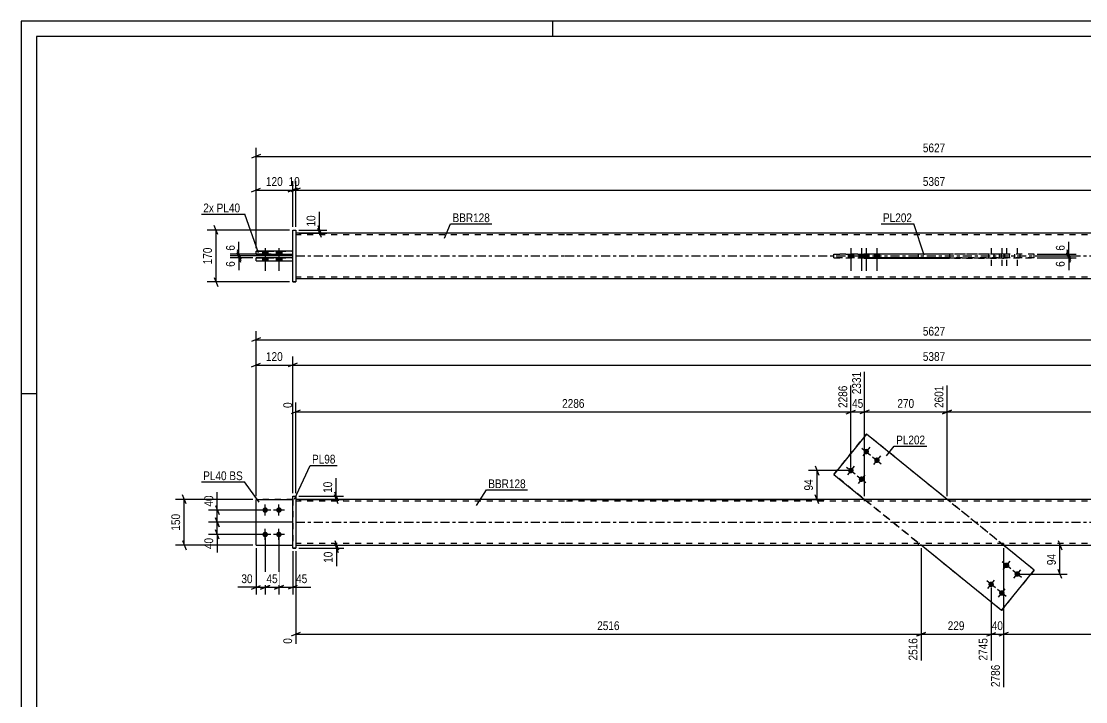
# Model space of a CAD drawing. Header units: millimetres. Extents: x 0 to 594, y 0 to 420.
# Drawn here: x 0 to 348.3, y 197.2 to 420 of the extents above; entities that cross this region are included whole.
import ezdxf

# ---------------------------------------------------------------- set-up
doc = ezdxf.new("R2010")
doc.units = ezdxf.units.MM
doc.linetypes.add('DXK_LINE_DOT2', pattern=[3.9198, 1.9599, -1.9599])
doc.linetypes.add('DXK_LINE_DOT3', pattern=[5.9187, 2.979, -0.9799, 0.9799, -0.9799])
doc.styles.add('Arial Narrow', font='ARIALN.TTF', dxfattribs={"height": 0.2})

# ---------------------------------------------------------------- blocks, each defined once
blk = doc.blocks.new('Unknown-580610656-1130')
at = {"color": 5, "linetype": 'Continuous'}
for p, q in [((594, 420), (0, 420)), ((0, 420), (0, 0)), ((174, 415), (174, 420)), ((589, 415), (5, 415)), ((5, 415), (5, 5)), ((5, 298), (0, 298))]:
    blk.add_line(p, q, dxfattribs=at)
blk = doc.blocks.new('Part-580610656-1679 - 1673')
at = {"color": 7, "linetype": 'DXK_LINE_DOT2'}
for p, q in [((76.81, 248.45), (76.81, 263.45)), ((76.81, 263.45), (88.81, 263.45)), ((88.81, 263.45), (76.81, 263.45)), ((88.81, 263.45), (88.81, 248.45)), ((76.81, 248.45), (76.81, 248.45)), ((76.81, 248.45), (88.81, 248.45)), ((76.81, 248.45), (88.81, 248.45)), ((88.81, 248.45), (88.81, 248.45))]:
    blk.add_line(p, q, dxfattribs=at)
blk = doc.blocks.new('Part-580610656-1700 - 1673')
at = {"color": 2, "linetype": 'Continuous'}
for p, q in [((177.81, 263.45), (89.81, 263.45)), ((419.47, 263.45), (177.91, 263.45)), ((89.81, 248.45), (177.81, 248.45)), ((177.91, 248.45), (419.47, 248.45))]:
    blk.add_line(p, q, dxfattribs=at)
at = {"color": 7, "linetype": 'DXK_LINE_DOT2'}
for p, q in [((89.81, 263.45), (89.81, 248.45)), ((177.81, 262.85), (89.81, 262.85)), ((419.47, 262.85), (177.91, 262.85)), ((275.86, 263.45), (275.86, 262.85)), ((303.78, 263.45), (303.78, 262.85)), ((177.81, 249.05), (89.81, 249.05)), ((419.47, 249.05), (177.91, 249.05)), ((293.61, 248.45), (293.61, 249.05)), ((321.52, 248.45), (321.52, 249.05))]:
    blk.add_line(p, q, dxfattribs=at)
at = {"color": 7, "linetype": 'DXK_LINE_DOT3'}
for p, q in [((89.81, 255.95), (177.81, 255.95)), ((177.91, 255.95), (419.47, 255.95))]:
    blk.add_line(p, q, dxfattribs=at)
blk = doc.blocks.new('Part-580610656-1684 - 1673')
at = {"color": 2, "linetype": 'Continuous'}
for p, q in [((76.81, 248.45), (76.81, 263.45)), ((76.81, 263.45), (88.81, 263.45)), ((76.81, 248.45), (76.81, 248.45)), ((76.81, 248.45), (88.81, 248.45))]:
    blk.add_line(p, q, dxfattribs=at)
at = {"color": 7, "linetype": 'DXK_LINE_DOT2'}
for p, q in [((88.81, 263.45), (76.81, 263.45)), ((88.81, 263.45), (88.81, 248.45)), ((76.81, 248.45), (76.81, 248.45)), ((76.81, 248.45), (88.81, 248.45)), ((88.81, 248.45), (88.81, 248.45))]:
    blk.add_line(p, q, dxfattribs=at)
blk = doc.blocks.new('Bolt-580610656-1706 - 1673')
at = {"linetype": 'Continuous'}
for points in [[(277.08, 279.8), (277.21, 279.67), (277.31, 279.51), (277.38, 279.34), (277.41, 279.15), (277.4, 278.96), (277.35, 278.78), (277.26, 278.61), (277.15, 278.47), (277, 278.35), (276.83, 278.26), (276.65, 278.21), (276.46, 278.2), (276.28, 278.23), (276.1, 278.3), (275.94, 278.4), (275.81, 278.54), (275.71, 278.7), (275.64, 278.87), (275.61, 279.06), (275.62, 279.25), (275.67, 279.43), (275.76, 279.59), (275.87, 279.74), (276.02, 279.86), (276.19, 279.94), (276.37, 279.99), (276.56, 280), (276.74, 279.97), (276.92, 279.91)], [(280.57, 276.97), (280.7, 276.83), (280.81, 276.68), (280.87, 276.5), (280.9, 276.31), (280.89, 276.13), (280.84, 275.94), (280.76, 275.78), (280.64, 275.63), (280.49, 275.51), (280.33, 275.43), (280.14, 275.38), (279.96, 275.37), (279.77, 275.4), (279.59, 275.47), (279.44, 275.57), (279.3, 275.7), (279.2, 275.86), (279.13, 276.04), (279.1, 276.22), (279.11, 276.41), (279.16, 276.59), (279.25, 276.76), (279.37, 276.9), (279.51, 277.02), (279.68, 277.11), (279.86, 277.16), (280.05, 277.17), (280.24, 277.14), (280.41, 277.07)], [(272.04, 273.59), (272.17, 273.46), (272.27, 273.3), (272.34, 273.12), (272.37, 272.94), (272.36, 272.75), (272.31, 272.57), (272.22, 272.4), (272.1, 272.25), (271.96, 272.14), (271.79, 272.05), (271.61, 272), (271.42, 271.99), (271.23, 272.02), (271.06, 272.09), (270.9, 272.19), (270.77, 272.33), (270.67, 272.48), (270.6, 272.66), (270.57, 272.85), (270.58, 273.03), (270.63, 273.22), (270.71, 273.38), (270.83, 273.53), (270.98, 273.65), (271.15, 273.73), (271.33, 273.78), (271.52, 273.79), (271.7, 273.76), (271.88, 273.69)], [(275.53, 270.75), (275.66, 270.62), (275.76, 270.46), (275.83, 270.29), (275.86, 270.1), (275.85, 269.91), (275.8, 269.73), (275.72, 269.57), (275.6, 269.42), (275.45, 269.3), (275.28, 269.22), (275.1, 269.17), (274.91, 269.16), (274.73, 269.19), (274.55, 269.25), (274.4, 269.36), (274.26, 269.49), (274.16, 269.65), (274.09, 269.82), (274.06, 270.01), (274.07, 270.2), (274.12, 270.38), (274.21, 270.55), (274.33, 270.69), (274.47, 270.81), (274.64, 270.9), (274.82, 270.95), (275.01, 270.95), (275.2, 270.93), (275.37, 270.86)]]:
    blk.add_hatch(color=1, dxfattribs=at).paths.add_polyline_path(points)
at = {"color": 1, "linetype": 'Continuous'}
for p, q in [((275.11, 280.24), (277.91, 277.97)), ((277.64, 280.5), (275.38, 277.71)), ((278.61, 277.4), (281.4, 275.13)), ((281.14, 277.67), (278.87, 274.87)), ((270.07, 274.03), (272.87, 271.76)), ((272.6, 274.29), (270.33, 271.49)), ((273.56, 271.19), (276.36, 268.92)), ((276.1, 271.45), (273.83, 268.66))]:
    blk.add_line(p, q, dxfattribs=at)
blk = doc.blocks.new('Bolt-580610656-1707 - 1673')
at = {"linetype": 'Continuous'}
for points in [[(321.86, 241.14), (321.73, 241.27), (321.62, 241.43), (321.56, 241.61), (321.53, 241.79), (321.54, 241.98), (321.59, 242.16), (321.67, 242.33), (321.79, 242.48), (321.94, 242.59), (322.1, 242.68), (322.29, 242.73), (322.47, 242.74), (322.66, 242.71), (322.83, 242.64), (322.99, 242.54), (323.13, 242.41), (323.23, 242.25), (323.29, 242.07), (323.32, 241.89), (323.31, 241.7), (323.27, 241.52), (323.18, 241.35), (323.06, 241.2), (322.91, 241.08), (322.75, 241), (322.57, 240.95), (322.38, 240.94), (322.19, 240.97), (322.02, 241.04)], [(325.35, 238.3), (325.22, 238.44), (325.12, 238.6), (325.05, 238.77), (325.02, 238.96), (325.03, 239.15), (325.08, 239.33), (325.17, 239.49), (325.28, 239.64), (325.43, 239.76), (325.6, 239.84), (325.78, 239.89), (325.97, 239.9), (326.15, 239.87), (326.33, 239.81), (326.49, 239.7), (326.62, 239.57), (326.72, 239.41), (326.79, 239.24), (326.82, 239.05), (326.81, 238.86), (326.76, 238.68), (326.67, 238.51), (326.56, 238.37), (326.41, 238.25), (326.24, 238.16), (326.06, 238.11), (325.87, 238.1), (325.69, 238.13), (325.51, 238.2)], [(316.82, 234.93), (316.68, 235.06), (316.58, 235.22), (316.51, 235.4), (316.49, 235.58), (316.5, 235.77), (316.54, 235.95), (316.63, 236.12), (316.75, 236.26), (316.89, 236.38), (317.06, 236.47), (317.24, 236.52), (317.43, 236.53), (317.62, 236.5), (317.79, 236.43), (317.95, 236.33), (318.08, 236.19), (318.19, 236.04), (318.25, 235.86), (318.28, 235.67), (318.27, 235.49), (318.22, 235.3), (318.14, 235.14), (318.02, 234.99), (317.87, 234.87), (317.71, 234.79), (317.52, 234.74), (317.34, 234.73), (317.15, 234.76), (316.97, 234.83)], [(320.31, 232.09), (320.18, 232.23), (320.08, 232.38), (320.01, 232.56), (319.98, 232.75), (319.99, 232.93), (320.04, 233.12), (320.12, 233.28), (320.24, 233.43), (320.39, 233.55), (320.56, 233.63), (320.74, 233.68), (320.93, 233.69), (321.11, 233.66), (321.29, 233.59), (321.45, 233.49), (321.58, 233.36), (321.68, 233.2), (321.75, 233.02), (321.78, 232.84), (321.77, 232.65), (321.72, 232.47), (321.63, 232.3), (321.51, 232.15), (321.37, 232.04), (321.2, 231.95), (321.02, 231.9), (320.83, 231.89), (320.64, 231.92), (320.47, 231.99)]]:
    blk.add_hatch(color=1, dxfattribs=at).paths.add_polyline_path(points)
at = {"color": 1, "linetype": 'Continuous'}
for p, q in [((323.82, 240.71), (321.03, 242.97)), ((321.29, 240.44), (323.56, 243.24)), ((324.79, 237.61), (327.05, 240.4)), ((316.25, 234.23), (318.52, 237.03)), ((327.32, 237.87), (324.52, 240.14)), ((318.78, 234.49), (315.99, 236.76)), ((322.28, 231.66), (319.48, 233.93)), ((319.74, 231.39), (322.01, 234.19))]:
    blk.add_line(p, q, dxfattribs=at)
blk = doc.blocks.new('Bolt-580610656-1709 - 1673')
at = {"linetype": 'Continuous'}
for points in [[(79.81, 259.05), (79.63, 259.07), (79.45, 259.13), (79.29, 259.22), (79.15, 259.35), (79.04, 259.5), (78.96, 259.67), (78.92, 259.85), (78.92, 260.04), (78.96, 260.23), (79.04, 260.4), (79.15, 260.55), (79.29, 260.68), (79.45, 260.77), (79.63, 260.83), (79.81, 260.85), (80, 260.83), (80.18, 260.77), (80.34, 260.68), (80.48, 260.55), (80.59, 260.4), (80.67, 260.23), (80.71, 260.04), (80.71, 259.85), (80.67, 259.67), (80.59, 259.5), (80.48, 259.35), (80.34, 259.22), (80.18, 259.13), (80, 259.07)], [(84.31, 259.05), (84.13, 259.07), (83.95, 259.13), (83.79, 259.22), (83.65, 259.35), (83.54, 259.5), (83.46, 259.67), (83.42, 259.85), (83.42, 260.04), (83.46, 260.23), (83.54, 260.4), (83.65, 260.55), (83.79, 260.68), (83.95, 260.77), (84.13, 260.83), (84.31, 260.85), (84.5, 260.83), (84.68, 260.77), (84.84, 260.68), (84.98, 260.55), (85.09, 260.4), (85.17, 260.23), (85.21, 260.04), (85.21, 259.85), (85.17, 259.67), (85.09, 259.5), (84.98, 259.35), (84.84, 259.22), (84.68, 259.13), (84.5, 259.07)], [(79.81, 251.05), (79.63, 251.07), (79.45, 251.13), (79.29, 251.22), (79.15, 251.35), (79.04, 251.5), (78.96, 251.67), (78.92, 251.85), (78.92, 252.04), (78.96, 252.23), (79.04, 252.4), (79.15, 252.55), (79.29, 252.68), (79.45, 252.77), (79.63, 252.83), (79.81, 252.85), (80, 252.83), (80.18, 252.77), (80.34, 252.68), (80.48, 252.55), (80.59, 252.4), (80.67, 252.23), (80.71, 252.04), (80.71, 251.85), (80.67, 251.67), (80.59, 251.5), (80.48, 251.35), (80.34, 251.22), (80.18, 251.13), (80, 251.07)], [(84.31, 251.05), (84.13, 251.07), (83.95, 251.13), (83.79, 251.22), (83.65, 251.35), (83.54, 251.5), (83.46, 251.67), (83.42, 251.85), (83.42, 252.04), (83.46, 252.23), (83.54, 252.4), (83.65, 252.55), (83.79, 252.68), (83.95, 252.77), (84.13, 252.83), (84.31, 252.85), (84.5, 252.83), (84.68, 252.77), (84.84, 252.68), (84.98, 252.55), (85.09, 252.4), (85.17, 252.23), (85.21, 252.04), (85.21, 251.85), (85.17, 251.67), (85.09, 251.5), (84.98, 251.35), (84.84, 251.22), (84.68, 251.13), (84.5, 251.07)]]:
    blk.add_hatch(color=1, dxfattribs=at).paths.add_polyline_path(points)
at = {"color": 1, "linetype": 'Continuous'}
for p, q in [((79.81, 258.15), (79.81, 261.75)), ((84.31, 258.15), (84.31, 261.75)), ((81.61, 259.95), (78.01, 259.95)), ((86.11, 259.95), (82.51, 259.95)), ((81.61, 251.95), (78.01, 251.95)), ((79.81, 250.15), (79.81, 253.75)), ((86.11, 251.95), (82.51, 251.95)), ((84.31, 250.15), (84.31, 253.75))]:
    blk.add_line(p, q, dxfattribs=at)
blk = doc.blocks.new('Part-580610656-1715 - 1673')
at = {"color": 2, "linetype": 'Continuous'}
for p, q in [((276.63, 284.8), (265.91, 271.6)), ((276.63, 284.8), (276.63, 284.8)), ((302.94, 263.45), (276.63, 284.8)), ((265.91, 271.6), (275.96, 263.45)), ((265.91, 271.6), (265.91, 271.6)), ((320.76, 227.09), (294.45, 248.45)), ((331.47, 240.29), (321.42, 248.45)), ((320.76, 227.09), (331.47, 240.29)), ((331.47, 240.29), (331.47, 240.29)), ((320.76, 227.09), (320.76, 227.09))]:
    blk.add_line(p, q, dxfattribs=at)
at = {"color": 7, "linetype": 'DXK_LINE_DOT2'}
for p, q in [((265.91, 271.6), (276.63, 284.8)), ((331.47, 240.29), (276.63, 284.8)), ((320.76, 227.09), (265.91, 271.6)), ((275.96, 263.45), (294.45, 248.45)), ((321.42, 248.45), (302.94, 263.45)), ((331.47, 240.29), (320.76, 227.09))]:
    blk.add_line(p, q, dxfattribs=at)
blk = doc.blocks.new('Part-580610656-1720 - 1673')
at = {"color": 2, "linetype": 'Continuous'}
for p, q in [((88.81, 264.45), (89.81, 264.45)), ((88.81, 247.45), (88.81, 264.45)), ((89.81, 264.45), (89.81, 264.45)), ((89.81, 264.45), (89.81, 247.45)), ((88.81, 247.45), (89.81, 247.45))]:
    blk.add_line(p, q, dxfattribs=at)
at = {"color": 7, "linetype": 'DXK_LINE_DOT2'}
for p, q in [((88.81, 264.45), (89.81, 264.45)), ((89.81, 247.45), (88.81, 247.45)), ((88.81, 247.45), (88.81, 247.45)), ((89.81, 247.45), (89.81, 247.45))]:
    blk.add_line(p, q, dxfattribs=at)
blk = doc.blocks.new('Part-580610656-1418 - 1367')
at = {"color": 2, "linetype": 'Continuous'}
for p, q in [((76.81, 341.55), (76.81, 342.55)), ((88.81, 342.55), (76.81, 342.55)), ((76.81, 341.55), (76.81, 341.55)), ((76.81, 341.55), (88.81, 341.55))]:
    blk.add_line(p, q, dxfattribs=at)
at = {"color": 7, "linetype": 'DXK_LINE_DOT2'}
for p, q in [((76.81, 342.55), (88.81, 342.55)), ((76.81, 341.55), (88.81, 341.55)), ((88.81, 341.55), (88.81, 342.55))]:
    blk.add_line(p, q, dxfattribs=at)
blk = doc.blocks.new('Bolt-580610656-1370 - 1367')
at = {"linetype": 'Continuous'}
for points in [[(78.91, 343.75), (80.71, 343.75), (80.71, 344.75), (78.91, 344.75)], [(78.91, 343.75), (80.71, 343.75), (80.71, 344.75), (78.91, 344.75)], [(78.91, 341.55), (80.71, 341.55), (80.71, 342.55), (78.91, 342.55)], [(78.91, 341.55), (80.71, 341.55), (80.71, 342.55), (78.91, 342.55)], [(83.41, 343.75), (85.21, 343.75), (85.21, 344.75), (83.41, 344.75)], [(83.41, 343.75), (85.21, 343.75), (85.21, 344.75), (83.41, 344.75)], [(83.41, 341.55), (85.21, 341.55), (85.21, 342.55), (83.41, 342.55)], [(83.41, 341.55), (85.21, 341.55), (85.21, 342.55), (83.41, 342.55)]]:
    blk.add_hatch(color=1, dxfattribs=at).paths.add_polyline_path(points)
at = {"color": 1, "linetype": 'Continuous'}
for p, q in [((79.81, 345.75), (79.81, 338.25)), ((79.81, 345.75), (79.81, 338.25)), ((84.31, 345.75), (84.31, 338.25)), ((84.31, 345.75), (84.31, 338.25)), ((78.91, 344.75), (78.91, 343.75)), ((78.91, 344.75), (78.91, 343.75)), ((78.91, 342.55), (78.91, 341.55)), ((78.91, 342.55), (78.91, 341.55)), ((80.71, 344.75), (80.71, 343.75)), ((80.71, 344.75), (80.71, 343.75)), ((80.71, 342.55), (80.71, 341.55)), ((80.71, 342.55), (80.71, 341.55)), ((83.41, 344.75), (83.41, 343.75)), ((83.41, 344.75), (83.41, 343.75)), ((83.41, 342.55), (83.41, 341.55)), ((83.41, 342.55), (83.41, 341.55)), ((85.21, 344.75), (85.21, 343.75)), ((85.21, 344.75), (85.21, 343.75)), ((85.21, 342.55), (85.21, 341.55)), ((85.21, 342.55), (85.21, 341.55))]:
    blk.add_line(p, q, dxfattribs=at)
blk = doc.blocks.new('Bolt-580610656-1435 - 1367')
at = {"color": 1, "linetype": 'DXK_LINE_DOT2'}
for p, q in [((317.38, 345.75), (317.38, 338.25)), ((320.88, 345.75), (320.88, 338.25)), ((322.43, 345.75), (322.43, 338.25)), ((325.92, 345.75), (325.92, 338.25)), ((316.48, 343.75), (316.48, 342.55)), ((318.28, 343.75), (318.28, 342.55)), ((319.98, 343.75), (319.98, 342.55)), ((321.53, 343.75), (321.53, 342.55)), ((321.78, 343.75), (321.78, 342.55)), ((323.33, 343.75), (323.33, 342.55)), ((325.02, 343.75), (325.02, 342.55)), ((326.82, 343.75), (326.82, 342.55))]:
    blk.add_line(p, q, dxfattribs=at)
blk = doc.blocks.new('Part-580610656-1456 - 1367')
at = {"color": 2, "linetype": 'Continuous'}
for p, q in [((177.81, 350.65), (89.81, 350.65)), ((419.47, 350.65), (177.91, 350.65)), ((275.86, 343.85), (275.86, 343.76)), ((275.86, 343.85), (303.78, 343.85)), ((275.86, 343.85), (275.86, 343.85)), ((275.86, 342.45), (275.86, 342.56)), ((275.86, 342.45), (303.78, 342.45)), ((293.61, 343.85), (293.61, 343.75)), ((293.61, 342.45), (293.61, 342.55)), ((303.78, 343.85), (303.78, 342.45)), ((177.81, 335.65), (89.81, 335.65)), ((419.47, 335.65), (177.91, 335.65))]:
    blk.add_line(p, q, dxfattribs=at)
at = {"color": 7, "linetype": 'DXK_LINE_DOT2'}
for p, q in [((89.81, 350.65), (89.81, 335.65)), ((177.81, 350.05), (89.81, 350.05)), ((419.47, 350.05), (177.91, 350.05)), ((275.86, 343.85), (303.78, 343.85)), ((275.86, 342.56), (275.86, 343.76)), ((275.86, 342.45), (303.78, 342.45)), ((293.61, 343.85), (321.52, 343.85)), ((293.61, 343.85), (293.61, 343.85)), ((293.61, 343.85), (321.52, 343.85)), ((293.61, 343.75), (293.61, 343.85)), ((293.61, 342.55), (293.61, 343.75)), ((293.61, 342.45), (293.61, 342.45)), ((293.61, 342.45), (293.61, 342.45)), ((321.52, 342.45), (293.61, 342.45)), ((293.61, 342.45), (321.52, 342.45)), ((321.52, 343.85), (321.52, 342.45)), ((177.81, 336.25), (89.81, 336.25)), ((419.47, 336.25), (177.91, 336.25))]:
    blk.add_line(p, q, dxfattribs=at)
at = {"color": 7, "linetype": 'DXK_LINE_DOT3'}
for p, q in [((89.81, 343.15), (177.81, 343.15)), ((177.91, 343.15), (419.47, 343.15))]:
    blk.add_line(p, q, dxfattribs=at)
blk = doc.blocks.new('Part-580610656-1413 - 1367')
at = {"color": 2, "linetype": 'Continuous'}
for p, q in [((76.81, 343.75), (76.81, 344.75)), ((88.81, 344.75), (76.81, 344.75)), ((76.81, 343.75), (76.81, 343.75)), ((76.81, 343.75), (88.81, 343.75))]:
    blk.add_line(p, q, dxfattribs=at)
at = {"color": 7, "linetype": 'DXK_LINE_DOT2'}
for p, q in [((76.81, 344.75), (88.81, 344.75)), ((76.81, 343.75), (88.81, 343.75)), ((88.81, 343.75), (88.81, 344.75))]:
    blk.add_line(p, q, dxfattribs=at)
blk = doc.blocks.new('Part-580610656-1397 - 1367')
at = {"color": 7, "linetype": 'DXK_LINE_DOT2'}
for p, q in [((265.91, 343.75), (276.63, 343.76)), ((320.76, 343.75), (265.91, 343.75)), ((276.63, 342.56), (265.91, 342.55)), ((265.91, 342.55), (320.76, 342.55)), ((331.47, 343.75), (303.78, 343.75)), ((331.47, 342.55), (303.78, 342.55)), ((320.76, 342.55), (320.76, 343.75)), ((331.47, 343.75), (320.76, 343.75)), ((320.76, 342.55), (331.47, 342.55)), ((331.47, 342.55), (331.47, 343.75))]:
    blk.add_line(p, q, dxfattribs=at)
at = {"color": 2, "linetype": 'Continuous'}
for p, q in [((265.91, 342.55), (265.91, 343.75)), ((276.63, 342.56), (276.63, 343.76)), ((303.78, 343.75), (276.63, 343.76)), ((303.78, 342.55), (276.63, 342.56))]:
    blk.add_line(p, q, dxfattribs=at)
blk = doc.blocks.new('Part-580610656-1398 - 1367')
at = {"color": 2, "linetype": 'Continuous'}
for p, q in [((88.81, 351.65), (89.81, 351.65)), ((88.81, 334.65), (88.81, 351.65)), ((89.81, 351.65), (89.81, 351.65)), ((89.81, 351.65), (89.81, 334.65)), ((89.81, 334.65), (88.81, 334.65)), ((88.81, 334.65), (88.81, 334.65))]:
    blk.add_line(p, q, dxfattribs=at)
at = {"color": 7, "linetype": 'DXK_LINE_DOT2'}
for p, q in [((88.81, 351.65), (89.81, 351.65)), ((88.81, 334.65), (89.81, 334.65)), ((88.81, 334.65), (88.81, 334.65))]:
    blk.add_line(p, q, dxfattribs=at)
blk = doc.blocks.new('Bolt-580610656-1436 - 1367')
at = {"linetype": 'Continuous'}
for points in [[(272.37, 343.75), (270.57, 343.75), (270.57, 342.55), (272.37, 342.55)], [(275.86, 343.75), (274.06, 343.75), (274.06, 342.55), (275.86, 342.55)], [(277.41, 343.75), (275.61, 343.75), (275.61, 342.55), (277.41, 342.55)], [(280.9, 343.75), (279.1, 343.75), (279.1, 342.55), (280.9, 342.55)]]:
    blk.add_hatch(color=1, dxfattribs=at).paths.add_polyline_path(points)
at = {"color": 1, "linetype": 'Continuous'}
for p, q in [((271.47, 345.75), (271.47, 338.25)), ((274.96, 345.75), (274.96, 338.25)), ((276.51, 345.75), (276.51, 338.25)), ((280, 345.75), (280, 338.25)), ((270.57, 343.75), (270.57, 342.55)), ((272.37, 343.75), (272.37, 342.55)), ((274.06, 343.75), (274.06, 342.55)), ((275.61, 343.75), (275.61, 342.55)), ((275.86, 343.75), (275.86, 342.55)), ((277.41, 343.75), (277.41, 342.55)), ((279.1, 343.75), (279.1, 342.55)), ((280.9, 343.75), (280.9, 342.55))]:
    blk.add_line(p, q, dxfattribs=at)
blk = doc.blocks.new('StraightDimension-580610656-1850 - 1673')
at = {"color": 7, "linetype": 'Continuous'}
for p, q in [((321.42, 247.45), (321.42, 201.99)), ((317.38, 234.63), (317.38, 210.69)), ((315.88, 218.7), (318.88, 219.9)), ((322.92, 219.9), (319.92, 218.7)), ((317.38, 219.3), (321.42, 219.3))]:
    blk.add_line(p, q, dxfattribs=at)
at = {"color": 0}
blk.add_wipeout([(321.83, 220.05), (321.83, 224.25), (316.98, 224.25), (316.98, 220.05)], dxfattribs=at)
at = {"color": 0, "linetype": 'Continuous'}
blk.add_wipeout([(320.82, 209.9), (316.62, 209.9), (316.62, 201.38), (320.82, 201.38)], dxfattribs=at)
at = {"color": 3, "style": 'Arial Narrow'}
blk.add_text('40', height=2.863, dxfattribs=at).set_placement((317.58, 220.65))
at = {"color": 3, "linetype": 'Continuous', "style": 'Arial Narrow'}
blk.add_text('2786', height=2.863, rotation=90.0002, dxfattribs=at).set_placement((320.22, 201.99))
blk = doc.blocks.new('StraightDimension-580610656-1792 - 1673')
at = {"color": 7, "linetype": 'Continuous'}
for p, q in [((275.96, 264.45), (275.96, 305.2)), ((271.47, 273.89), (271.47, 300.7)), ((269.97, 291.48), (272.97, 292.68)), ((277.46, 292.68), (274.46, 291.48)), ((271.47, 292.08), (275.96, 292.08))]:
    blk.add_line(p, q, dxfattribs=at)
at = {"color": 0}
blk.add_wipeout([(276.14, 292.83), (276.14, 297.03), (271.29, 297.03), (271.29, 292.83)], dxfattribs=at)
at = {"color": 0, "linetype": 'Continuous'}
blk.add_wipeout([(275.36, 305.8), (271.16, 305.8), (271.16, 297.28), (275.36, 297.28)], dxfattribs=at)
at = {"color": 3, "linetype": 'Continuous', "style": 'Arial Narrow'}
blk.add_text('2331', height=2.863, rotation=90.0002, dxfattribs=at).set_placement((274.76, 297.88))
at = {"color": 3, "style": 'Arial Narrow'}
blk.add_text('45', height=2.863, dxfattribs=at).set_placement((271.89, 293.43))
blk = doc.blocks.new('StraightDimension-580610656-1891 - 1673')
at = {"color": 7, "linetype": 'Continuous'}
for p, q in [((90.81, 248.45), (105.6, 248.45)), ((90.81, 247.45), (105.6, 247.45)), ((102.6, 249.95), (103.8, 246.95)), ((103.8, 245.95), (102.6, 248.95)), ((103.2, 247.45), (103.2, 248.45))]:
    blk.add_line(p, q, dxfattribs=at)
at = {"color": 0}
blk.add_wipeout([(102.45, 246.92), (98.25, 246.92), (98.25, 242.07), (102.45, 242.07)], dxfattribs=at)
at = {"color": 7, "linetype": 'Continuous'}
blk.add_line((103.2, 247.45), (103.2, 241.54), dxfattribs=at)
blk.add_line((103.2, 247.45), (103.2, 241.54), dxfattribs=at)
at = {"color": 3, "style": 'Arial Narrow'}
blk.add_text('10', height=2.863, rotation=90.0002, dxfattribs=at).set_placement((101.85, 242.67))
blk = doc.blocks.new('StraightDimension-580610656-1827 - 1673')
at = {"color": 7, "linetype": 'Continuous'}
for p, q in [((79.81, 250.95), (79.81, 232.28)), ((76.81, 247.45), (76.81, 232.28)), ((75.31, 234.08), (78.31, 235.28)), ((76.81, 234.68), (79.81, 234.68)), ((81.31, 235.28), (78.31, 234.08))]:
    blk.add_line(p, q, dxfattribs=at)
at = {"color": 0}
blk.add_wipeout([(76.29, 235.43), (76.29, 239.63), (71.43, 239.63), (71.43, 235.43)], dxfattribs=at)
at = {"color": 7, "linetype": 'Continuous'}
blk.add_line((76.81, 234.68), (70.91, 234.68), dxfattribs=at)
blk.add_line((76.81, 234.68), (70.91, 234.68), dxfattribs=at)
at = {"color": 3, "style": 'Arial Narrow'}
blk.add_text('30', height=2.863, dxfattribs=at).set_placement((72.03, 236.03))
blk = doc.blocks.new('StraightDimension-580610656-1806 - 1673')
at = {"color": 7, "linetype": 'Continuous'}
for p, q in [((271.47, 273.89), (271.47, 300.7)), ((91.31, 292.68), (88.31, 291.48)), ((89.81, 265.45), (89.81, 295.21)), ((269.97, 291.48), (272.97, 292.68)), ((89.81, 292.08), (271.47, 292.08))]:
    blk.add_line(p, q, dxfattribs=at)
at = {"color": 0, "linetype": 'Continuous'}
for points in [[(270.87, 301.3), (266.67, 301.3), (266.67, 292.78), (270.87, 292.78)], [(89.21, 295.81), (85.01, 295.81), (85.01, 292.78), (89.21, 292.78)]]:
    blk.add_wipeout(points, dxfattribs=at)
at = {"color": 0}
blk.add_wipeout([(184.9, 292.83), (184.9, 297.03), (176.39, 297.03), (176.39, 292.83)], dxfattribs=at)
at = {"color": 3, "linetype": 'Continuous', "style": 'Arial Narrow'}
for s, height, p in [('2286', 2.863, (270.27, 293.38)), ('0', 2.86, (88.61, 293.38))]:
    blk.add_text(s, height=height, rotation=90.0002, dxfattribs=at).set_placement(p)
at = {"color": 3, "style": 'Arial Narrow'}
blk.add_text('2286', height=2.863, dxfattribs=at).set_placement((176.99, 293.43))
blk = doc.blocks.new('StraightDimension-580610656-1760 - 1673')
at = {"color": 7, "linetype": 'Continuous'}
for p, q in [((302.94, 264.45), (302.94, 300.7)), ((507.57, 265.45), (507.57, 300.7)), ((304.44, 292.68), (301.44, 291.48)), ((506.07, 291.48), (509.07, 292.68)), ((302.94, 292.08), (507.57, 292.08))]:
    blk.add_line(p, q, dxfattribs=at)
at = {"color": 0, "linetype": 'Continuous'}
blk.add_wipeout([(506.97, 301.3), (502.77, 301.3), (502.77, 292.78), (506.97, 292.78)], dxfattribs=at)
at = {"color": 0}
blk.add_wipeout([(409.51, 292.83), (409.51, 297.03), (401, 297.03), (401, 292.83)], dxfattribs=at)
at = {"color": 3, "linetype": 'Continuous', "style": 'Arial Narrow'}
blk.add_text('5367', height=2.863, rotation=90.0002, dxfattribs=at).set_placement((506.37, 293.38))
at = {"color": 3, "style": 'Arial Narrow'}
blk.add_text('2766', height=2.863, dxfattribs=at).set_placement((401.6, 293.43))
blk = doc.blocks.new('StraightDimension-580610656-2057 - 1673')
at = {"color": 7, "linetype": 'Continuous'}
for p, q in [((76.81, 264.45), (76.81, 310.28)), ((88.81, 265.45), (88.81, 310.28)), ((75.31, 306.83), (78.31, 308.03)), ((76.81, 307.43), (88.81, 307.43)), ((90.31, 308.03), (87.31, 306.83))]:
    blk.add_line(p, q, dxfattribs=at)
at = {"color": 0}
blk.add_wipeout([(86.16, 308.18), (86.16, 312.38), (79.47, 312.38), (79.47, 308.18)], dxfattribs=at)
at = {"color": 3, "style": 'Arial Narrow'}
blk.add_text('120', height=2.863, dxfattribs=at).set_placement((80.07, 308.78))
blk = doc.blocks.new('StraightDimension-580610656-1900 - 1673')
at = {"color": 7, "linetype": 'Continuous'}
for p, q in [((102.46, 265.95), (103.66, 262.95)), ((103.66, 261.95), (102.46, 264.95)), ((90.81, 264.45), (105.46, 264.45)), ((90.81, 263.45), (105.46, 263.45)), ((103.06, 263.45), (103.06, 264.45))]:
    blk.add_line(p, q, dxfattribs=at)
at = {"color": 0}
blk.add_wipeout([(102.31, 269.83), (98.11, 269.83), (98.11, 264.97), (102.31, 264.97)], dxfattribs=at)
at = {"color": 7, "linetype": 'Continuous'}
blk.add_line((103.06, 264.45), (103.06, 270.35), dxfattribs=at)
blk.add_line((103.06, 264.45), (103.06, 270.35), dxfattribs=at)
at = {"color": 3, "style": 'Arial Narrow'}
blk.add_text('10', height=2.863, rotation=90.0002, dxfattribs=at).set_placement((101.71, 265.57))
blk = doc.blocks.new('StraightDimension-580610656-2050 - 1673')
at = {"color": 7, "linetype": 'Continuous'}
for p, q in [((88.81, 265.45), (88.81, 310.28)), ((90.31, 308.03), (87.31, 306.83)), ((88.81, 307.43), (508.57, 307.43))]:
    blk.add_line(p, q, dxfattribs=at)
at = {"color": 0}
blk.add_wipeout([(302.95, 308.18), (302.95, 312.38), (294.44, 312.38), (294.44, 308.18)], dxfattribs=at)
at = {"color": 3, "style": 'Arial Narrow'}
blk.add_text('5387', height=2.863, dxfattribs=at).set_placement((295.04, 308.78))
blk = doc.blocks.new('StraightDimension-580610656-1772 - 1673')
at = {"color": 7, "linetype": 'Continuous'}
for p, q in [((275.96, 264.45), (275.96, 305.2)), ((302.94, 264.45), (302.94, 300.7)), ((277.46, 292.68), (274.46, 291.48)), ((301.44, 291.48), (304.44, 292.68)), ((275.96, 292.08), (302.94, 292.08))]:
    blk.add_line(p, q, dxfattribs=at)
at = {"color": 0, "linetype": 'Continuous'}
blk.add_wipeout([(302.34, 301.3), (298.14, 301.3), (298.14, 292.78), (302.34, 292.78)], dxfattribs=at)
at = {"color": 0}
blk.add_wipeout([(292.79, 292.83), (292.79, 297.03), (286.11, 297.03), (286.11, 292.83)], dxfattribs=at)
at = {"color": 3, "linetype": 'Continuous', "style": 'Arial Narrow'}
blk.add_text('2601', height=2.863, rotation=90.0002, dxfattribs=at).set_placement((301.74, 293.38))
at = {"color": 3, "style": 'Arial Narrow'}
blk.add_text('270', height=2.863, dxfattribs=at).set_placement((286.71, 293.43))
blk = doc.blocks.new('StraightDimension-580610656-1909 - 1673')
at = {"color": 7, "linetype": 'Continuous'}
for p, q in [((63.52, 261.45), (64.72, 258.45)), ((78.81, 259.95), (61.27, 259.95)), ((64.12, 255.95), (64.12, 259.95)), ((88.81, 255.95), (61.27, 255.95)), ((64.72, 254.45), (63.52, 257.45))]:
    blk.add_line(p, q, dxfattribs=at)
at = {"color": 0}
blk.add_wipeout([(63.37, 265.33), (59.17, 265.33), (59.17, 260.47), (63.37, 260.47)], dxfattribs=at)
at = {"color": 7, "linetype": 'Continuous'}
blk.add_line((64.12, 259.95), (64.12, 265.85), dxfattribs=at)
blk.add_line((64.12, 259.95), (64.12, 265.85), dxfattribs=at)
at = {"color": 3, "style": 'Arial Narrow'}
blk.add_text('40', height=2.863, rotation=90.0002, dxfattribs=at).set_placement((62.77, 261.07))
blk = doc.blocks.new('StraightDimension-580610656-1735 - 1673')
at = {"color": 7, "linetype": 'Continuous'}
for p, q in [((270.47, 272.89), (257.58, 272.89)), ((259.83, 274.39), (261.03, 271.39)), ((260.43, 263.45), (260.43, 272.89)), ((261.03, 261.95), (259.83, 264.95)), ((178.9, 263.45), (262.83, 263.45))]:
    blk.add_line(p, q, dxfattribs=at)
at = {"color": 0}
blk.add_wipeout([(259.68, 270.6), (255.48, 270.6), (255.48, 265.74), (259.68, 265.74)], dxfattribs=at)
at = {"color": 3, "style": 'Arial Narrow'}
blk.add_text('94', height=2.863, rotation=90.0002, dxfattribs=at).set_placement((259.08, 266.34))
blk = doc.blocks.new('StraightDimension-580610656-1746 - 1673')
at = {"color": 7, "linetype": 'Continuous'}
for p, q in [((76.81, 264.45), (76.81, 318.57)), ((78.31, 316.32), (75.31, 315.12)), ((76.81, 315.72), (520.57, 315.72))]:
    blk.add_line(p, q, dxfattribs=at)
at = {"color": 0}
blk.add_wipeout([(302.95, 316.47), (302.95, 320.67), (294.44, 320.67), (294.44, 316.47)], dxfattribs=at)
at = {"color": 3, "style": 'Arial Narrow'}
blk.add_text('5627', height=2.863, dxfattribs=at).set_placement((295.04, 317.07))
blk = doc.blocks.new('StraightDimension-580610656-1813 - 1673')
at = {"color": 7, "linetype": 'Continuous'}
for p, q in [((84.31, 250.95), (84.31, 232.28)), ((88.81, 246.45), (88.81, 232.28)), ((82.81, 234.08), (85.81, 235.28)), ((84.31, 234.68), (88.81, 234.68)), ((90.31, 235.28), (87.31, 234.08))]:
    blk.add_line(p, q, dxfattribs=at)
at = {"color": 0}
blk.add_wipeout([(94.2, 235.43), (94.2, 239.63), (89.34, 239.63), (89.34, 235.43)], dxfattribs=at)
at = {"color": 7, "linetype": 'Continuous'}
blk.add_line((88.81, 234.68), (94.72, 234.68), dxfattribs=at)
blk.add_line((88.81, 234.68), (94.72, 234.68), dxfattribs=at)
at = {"color": 3, "style": 'Arial Narrow'}
blk.add_text('45', height=2.863, dxfattribs=at).set_placement((89.94, 236.03))
blk = doc.blocks.new('StraightDimension-580610656-1820 - 1673')
at = {"color": 7, "linetype": 'Continuous'}
for p, q in [((79.81, 250.95), (79.81, 232.28)), ((84.31, 250.95), (84.31, 232.28)), ((78.31, 234.08), (81.31, 235.28)), ((79.81, 234.68), (84.31, 234.68)), ((85.81, 235.28), (82.81, 234.08))]:
    blk.add_line(p, q, dxfattribs=at)
at = {"color": 0}
blk.add_wipeout([(84.49, 235.43), (84.49, 239.63), (79.64, 239.63), (79.64, 235.43)], dxfattribs=at)
at = {"color": 3, "style": 'Arial Narrow'}
blk.add_text('45', height=2.863, dxfattribs=at).set_placement((80.24, 236.03))
blk = doc.blocks.new('StraightDimension-580610656-1838 - 1673')
at = {"color": 7, "linetype": 'Continuous'}
for p, q in [((321.42, 247.45), (321.42, 201.99)), ((507.57, 246.45), (507.57, 210.69)), ((322.92, 219.9), (319.92, 218.7)), ((506.07, 218.7), (509.07, 219.9)), ((321.42, 219.3), (507.57, 219.3))]:
    blk.add_line(p, q, dxfattribs=at)
at = {"color": 0}
blk.add_wipeout([(418.75, 220.05), (418.75, 224.25), (410.24, 224.25), (410.24, 220.05)], dxfattribs=at)
at = {"color": 0, "linetype": 'Continuous'}
blk.add_wipeout([(506.97, 218.6), (502.77, 218.6), (502.77, 210.08), (506.97, 210.08)], dxfattribs=at)
at = {"color": 3, "style": 'Arial Narrow'}
blk.add_text('2581', height=2.863, dxfattribs=at).set_placement((410.84, 220.65))
at = {"color": 3, "linetype": 'Continuous', "style": 'Arial Narrow'}
blk.add_text('5367', height=2.863, rotation=90.0002, dxfattribs=at).set_placement((506.37, 210.69))
blk = doc.blocks.new('StraightDimension-580610656-1864 - 1673')
at = {"color": 7, "linetype": 'Continuous'}
for p, q in [((294.45, 247.45), (294.45, 210.69)), ((317.38, 234.63), (317.38, 210.69)), ((295.95, 219.9), (292.95, 218.7)), ((315.88, 218.7), (318.88, 219.9)), ((294.45, 219.3), (317.38, 219.3))]:
    blk.add_line(p, q, dxfattribs=at)
at = {"color": 0}
blk.add_wipeout([(309.26, 220.05), (309.26, 224.25), (302.57, 224.25), (302.57, 220.05)], dxfattribs=at)
at = {"color": 0, "linetype": 'Continuous'}
blk.add_wipeout([(316.78, 218.6), (312.58, 218.6), (312.58, 210.08), (316.78, 210.08)], dxfattribs=at)
at = {"color": 3, "style": 'Arial Narrow'}
blk.add_text('229', height=2.863, dxfattribs=at).set_placement((303.17, 220.65))
at = {"color": 3, "linetype": 'Continuous', "style": 'Arial Narrow'}
blk.add_text('2745', height=2.863, rotation=90.0002, dxfattribs=at).set_placement((316.18, 210.69))
blk = doc.blocks.new('StraightDimension-580610656-1878 - 1673')
at = {"color": 7, "linetype": 'Continuous'}
for p, q in [((294.45, 247.45), (294.45, 210.69)), ((89.81, 246.45), (89.81, 216.17)), ((91.31, 219.9), (88.31, 218.7)), ((292.95, 218.7), (295.95, 219.9)), ((89.81, 219.3), (294.45, 219.3))]:
    blk.add_line(p, q, dxfattribs=at)
at = {"color": 0}
blk.add_wipeout([(196.39, 220.05), (196.39, 224.25), (187.87, 224.25), (187.87, 220.05)], dxfattribs=at)
at = {"color": 0, "linetype": 'Continuous'}
for points in [[(89.21, 218.6), (85.01, 218.6), (85.01, 215.57), (89.21, 215.57)], [(293.85, 218.6), (289.65, 218.6), (289.65, 210.08), (293.85, 210.08)]]:
    blk.add_wipeout(points, dxfattribs=at)
at = {"color": 3, "style": 'Arial Narrow'}
blk.add_text('2516', height=2.863, dxfattribs=at).set_placement((188.47, 220.65))
at = {"color": 3, "linetype": 'Continuous', "style": 'Arial Narrow'}
for s, height, p in [('0', 2.86, (88.61, 216.17)), ('2516', 2.863, (293.25, 210.69))]:
    blk.add_text(s, height=height, rotation=90.0002, dxfattribs=at).set_placement(p)
blk = doc.blocks.new('StraightDimension-580610656-1922 - 1673')
at = {"color": 7, "linetype": 'Continuous'}
for p, q in [((88.81, 255.95), (61.27, 255.95)), ((63.52, 257.45), (64.72, 254.45)), ((64.12, 251.95), (64.12, 255.95)), ((78.81, 251.95), (61.27, 251.95)), ((64.72, 250.45), (63.52, 253.45))]:
    blk.add_line(p, q, dxfattribs=at)
at = {"color": 0}
blk.add_wipeout([(63.37, 251.42), (59.17, 251.42), (59.17, 246.57), (63.37, 246.57)], dxfattribs=at)
at = {"color": 7, "linetype": 'Continuous'}
blk.add_line((64.12, 251.95), (64.12, 246.04), dxfattribs=at)
blk.add_line((64.12, 251.95), (64.12, 246.04), dxfattribs=at)
at = {"color": 3, "style": 'Arial Narrow'}
blk.add_text('40', height=2.863, rotation=90.0002, dxfattribs=at).set_placement((62.77, 247.17))
blk = doc.blocks.new('StraightDimension-580610656-1979 - 1673')
at = {"color": 7, "linetype": 'Continuous'}
for p, q in [((53.91, 261.95), (52.71, 264.95)), ((75.81, 263.45), (50.46, 263.45)), ((53.31, 248.45), (53.31, 263.45)), ((75.81, 248.45), (50.46, 248.45)), ((52.71, 249.95), (53.91, 246.95))]:
    blk.add_line(p, q, dxfattribs=at)
at = {"color": 0}
blk.add_wipeout([(52.56, 259.29), (48.36, 259.29), (48.36, 252.61), (52.56, 252.61)], dxfattribs=at)
at = {"color": 3, "style": 'Arial Narrow'}
blk.add_text('150', height=2.863, rotation=90.0002, dxfattribs=at).set_placement((51.96, 253.21))
blk = doc.blocks.new('StraightDimension-580610656-1993 - 1673')
at = {"color": 7, "linetype": 'Continuous'}
for p, q in [((327.18, 248.45), (342.29, 248.45)), ((339.29, 249.95), (340.49, 246.95)), ((339.89, 239), (339.89, 248.45)), ((340.49, 237.5), (339.29, 240.5)), ((326.92, 239), (342.29, 239))]:
    blk.add_line(p, q, dxfattribs=at)
at = {"color": 0}
blk.add_wipeout([(339.14, 246.15), (334.94, 246.15), (334.94, 241.3), (339.14, 241.3)], dxfattribs=at)
at = {"color": 3, "style": 'Arial Narrow'}
blk.add_text('94', height=2.863, rotation=90.0002, dxfattribs=at).set_placement((338.54, 241.9))
blk = doc.blocks.new('StraightDimension-580610656-1471 - 1367')
at = {"color": 7, "linetype": 'Continuous'}
for p, q in [((96.99, 353.15), (98.19, 350.15)), ((98.19, 349.15), (96.99, 352.15)), ((90.81, 351.65), (99.99, 351.65)), ((90.81, 350.65), (99.99, 350.65)), ((97.59, 350.65), (97.59, 351.65))]:
    blk.add_line(p, q, dxfattribs=at)
at = {"color": 0}
blk.add_wipeout([(96.84, 357.04), (92.64, 357.04), (92.64, 352.18), (96.84, 352.18)], dxfattribs=at)
at = {"color": 7, "linetype": 'Continuous'}
blk.add_line((97.59, 351.65), (97.59, 357.56), dxfattribs=at)
blk.add_line((97.59, 351.65), (97.59, 357.56), dxfattribs=at)
at = {"color": 3, "style": 'Arial Narrow'}
blk.add_text('10', height=2.863, rotation=90.0002, dxfattribs=at).set_placement((96.24, 352.78))
blk = doc.blocks.new('StraightDimension-580610656-1540 - 1367')
at = {"color": 7, "linetype": 'Continuous'}
for p, q in [((342.19, 345.25), (343.39, 342.25)), ((332.47, 343.75), (345.19, 343.75)), ((332.47, 343.15), (345.19, 343.15)), ((343.39, 341.65), (342.19, 344.65)), ((342.79, 343.15), (342.79, 343.75))]:
    blk.add_line(p, q, dxfattribs=at)
at = {"color": 0}
blk.add_wipeout([(342.04, 347.31), (337.84, 347.31), (337.84, 344.28), (342.04, 344.28)], dxfattribs=at)
at = {"color": 7, "linetype": 'Continuous'}
blk.add_line((342.79, 343.75), (342.79, 347.83), dxfattribs=at)
blk.add_line((342.79, 343.75), (342.79, 347.83), dxfattribs=at)
at = {"color": 3, "style": 'Arial Narrow'}
blk.add_text('6', height=2.86, rotation=90.0002, dxfattribs=at).set_placement((341.44, 344.88))
blk = doc.blocks.new('StraightDimension-580610656-1525 - 1367')
at = {"color": 7, "linetype": 'Continuous'}
for p, q in [((64.32, 350.15), (63.12, 353.15)), ((87.81, 351.65), (60.87, 351.65)), ((63.72, 334.65), (63.72, 351.65)), ((87.81, 334.65), (60.87, 334.65)), ((63.12, 336.15), (64.32, 333.15))]:
    blk.add_line(p, q, dxfattribs=at)
at = {"color": 0}
blk.add_wipeout([(62.97, 346.5), (58.77, 346.5), (58.77, 339.81), (62.97, 339.81)], dxfattribs=at)
at = {"color": 3, "style": 'Arial Narrow'}
blk.add_text('170', height=2.863, rotation=90.0002, dxfattribs=at).set_placement((62.37, 340.41))
blk = doc.blocks.new('StraightDimension-580610656-1536 - 1367')
at = {"color": 7, "linetype": 'Continuous'}
for p, q in [((332.47, 343.15), (345.19, 343.15)), ((332.47, 342.55), (345.19, 342.55)), ((342.19, 344.65), (343.39, 341.65)), ((343.39, 341.05), (342.19, 344.05)), ((342.79, 342.55), (342.79, 343.15))]:
    blk.add_line(p, q, dxfattribs=at)
at = {"color": 0}
blk.add_wipeout([(342.04, 342.03), (337.84, 342.03), (337.84, 339), (342.04, 339)], dxfattribs=at)
at = {"color": 7, "linetype": 'Continuous'}
blk.add_line((342.79, 342.55), (342.79, 338.48), dxfattribs=at)
blk.add_line((342.79, 342.55), (342.79, 338.48), dxfattribs=at)
at = {"color": 3, "style": 'Arial Narrow'}
blk.add_text('6', height=2.86, rotation=90.0002, dxfattribs=at).set_placement((341.44, 339.6))
blk = doc.blocks.new('StraightDimension-580610656-1489 - 1367')
at = {"color": 7, "linetype": 'Continuous'}
for p, q in [((70.62, 345.25), (71.82, 342.25)), ((81.81, 343.75), (68.37, 343.75)), ((88.81, 343.15), (68.37, 343.15)), ((71.82, 341.65), (70.62, 344.65)), ((71.22, 343.15), (71.22, 343.75))]:
    blk.add_line(p, q, dxfattribs=at)
at = {"color": 0}
blk.add_wipeout([(70.47, 347.31), (66.27, 347.31), (66.27, 344.28), (70.47, 344.28)], dxfattribs=at)
at = {"color": 7, "linetype": 'Continuous'}
blk.add_line((71.22, 343.75), (71.22, 347.83), dxfattribs=at)
blk.add_line((71.22, 343.75), (71.22, 347.83), dxfattribs=at)
at = {"color": 3, "style": 'Arial Narrow'}
blk.add_text('6', height=2.86, rotation=90.0002, dxfattribs=at).set_placement((69.87, 344.88))
blk = doc.blocks.new('StraightDimension-580610656-1508 - 1367')
at = {"color": 7, "linetype": 'Continuous'}
for p, q in [((88.81, 343.15), (68.37, 343.15)), ((75.81, 342.55), (68.37, 342.55)), ((70.62, 344.65), (71.82, 341.65)), ((71.82, 341.05), (70.62, 344.05)), ((71.22, 342.55), (71.22, 343.15))]:
    blk.add_line(p, q, dxfattribs=at)
at = {"color": 0}
blk.add_wipeout([(70.47, 342.03), (66.27, 342.03), (66.27, 339), (70.47, 339)], dxfattribs=at)
at = {"color": 7, "linetype": 'Continuous'}
blk.add_line((71.22, 342.55), (71.22, 338.48), dxfattribs=at)
blk.add_line((71.22, 342.55), (71.22, 338.48), dxfattribs=at)
at = {"color": 3, "style": 'Arial Narrow'}
blk.add_text('6', height=2.86, rotation=90.0002, dxfattribs=at).set_placement((69.87, 339.6))
blk = doc.blocks.new('StraightDimension-580610656-1545 - 1367')
at = {"color": 7, "linetype": 'Continuous'}
for p, q in [((78.31, 376.35), (75.31, 375.15)), ((76.81, 345.75), (76.81, 378.6)), ((76.81, 375.75), (520.57, 375.75))]:
    blk.add_line(p, q, dxfattribs=at)
at = {"color": 0}
blk.add_wipeout([(302.95, 376.5), (302.95, 380.7), (294.44, 380.7), (294.44, 376.5)], dxfattribs=at)
at = {"color": 3, "style": 'Arial Narrow'}
blk.add_text('5627', height=2.863, dxfattribs=at).set_placement((295.04, 377.1))
blk = doc.blocks.new('StraightDimension-580610656-1556 - 1367')
at = {"color": 7, "linetype": 'Continuous'}
for p, q in [((88.81, 352.65), (88.81, 367.6)), ((89.81, 352.65), (89.81, 367.6)), ((87.31, 364.15), (90.31, 365.35)), ((91.31, 365.35), (88.31, 364.15)), ((88.81, 364.75), (89.81, 364.75))]:
    blk.add_line(p, q, dxfattribs=at)
at = {"color": 0}
blk.add_wipeout([(91.74, 365.5), (91.74, 369.7), (86.89, 369.7), (86.89, 365.5)], dxfattribs=at)
at = {"color": 3, "style": 'Arial Narrow'}
blk.add_text('10', height=2.863, dxfattribs=at).set_placement((87.49, 366.1))
blk = doc.blocks.new('StraightDimension-580610656-1566 - 1367')
at = {"color": 7, "linetype": 'Continuous'}
for p, q in [((76.81, 345.75), (76.81, 367.6)), ((88.81, 352.65), (88.81, 367.6)), ((75.31, 364.15), (78.31, 365.35)), ((76.81, 364.75), (88.81, 364.75)), ((90.31, 365.35), (87.31, 364.15))]:
    blk.add_line(p, q, dxfattribs=at)
at = {"color": 0}
blk.add_wipeout([(86.16, 365.5), (86.16, 369.7), (79.47, 369.7), (79.47, 365.5)], dxfattribs=at)
at = {"color": 3, "style": 'Arial Narrow'}
blk.add_text('120', height=2.863, dxfattribs=at).set_placement((80.07, 366.1))
blk = doc.blocks.new('StraightDimension-580610656-1576 - 1367')
at = {"color": 7, "linetype": 'Continuous'}
for p, q in [((89.81, 352.65), (89.81, 367.6)), ((91.31, 365.35), (88.31, 364.15)), ((89.81, 364.75), (507.57, 364.75))]:
    blk.add_line(p, q, dxfattribs=at)
at = {"color": 0}
blk.add_wipeout([(302.95, 365.5), (302.95, 369.7), (294.44, 369.7), (294.44, 365.5)], dxfattribs=at)
at = {"color": 3, "style": 'Arial Narrow'}
blk.add_text('5367', height=2.863, dxfattribs=at).set_placement((295.04, 366.1))
blk = doc.blocks.new('Mark-580610656-1696 - 1673')
at = {"color": 0}
blk.add_wipeout([(165.07, 267.12), (165.07, 270.12), (152.83, 270.12), (152.83, 267.12)], dxfattribs=at)
blk.add_wipeout([(165.07, 267.12), (165.07, 270.12), (152.83, 270.12), (152.83, 267.12)], dxfattribs=at)
at = {"color": 30, "linetype": 'Continuous'}
for p, q in [((148.92, 261.47), (152.23, 266.52)), ((152.23, 266.52), (165.67, 266.52))]:
    blk.add_line(p, q, dxfattribs=at)
at = {"color": 3, "style": 'Arial Narrow'}
blk.add_text('BBR128', height=2.863, dxfattribs=at).set_placement((152.83, 267.12))
blk = doc.blocks.new('Mark-580610656-1711 - 1673')
at = {"color": 0}
blk.add_wipeout([(295.78, 281.46), (295.78, 284.46), (286.28, 284.46), (286.28, 281.46)], dxfattribs=at)
blk.add_wipeout([(295.78, 281.46), (295.78, 284.46), (286.28, 284.46), (286.28, 281.46)], dxfattribs=at)
at = {"color": 30, "linetype": 'Continuous'}
for p, q in [((283.14, 277.68), (285.68, 280.86)), ((285.68, 280.86), (296.38, 280.86))]:
    blk.add_line(p, q, dxfattribs=at)
at = {"color": 3, "style": 'Arial Narrow'}
blk.add_text('PL202', height=2.863, dxfattribs=at).set_placement((286.28, 281.46))
blk = doc.blocks.new('Mark-580610656-1716 - 1673')
at = {"color": 0}
blk.add_wipeout([(102.82, 275.19), (102.82, 278.19), (95.14, 278.19), (95.14, 275.19)], dxfattribs=at)
blk.add_wipeout([(102.82, 275.19), (102.82, 278.19), (95.14, 278.19), (95.14, 275.19)], dxfattribs=at)
at = {"color": 30, "linetype": 'Continuous'}
for p, q in [((89.46, 263.53), (94.54, 274.59)), ((94.54, 274.59), (103.42, 274.59))]:
    blk.add_line(p, q, dxfattribs=at)
at = {"color": 3, "style": 'Arial Narrow'}
blk.add_text('PL98', height=2.863, dxfattribs=at).set_placement((95.14, 275.19))
blk = doc.blocks.new('MarkSet-580610656-2089 - 1673')
at = {"color": 0}
blk.add_wipeout([(67.19, 269.74), (67.19, 272.74), (59.52, 272.74), (59.52, 269.74)], dxfattribs=at)
blk.add_wipeout([(67.19, 269.74), (67.19, 272.74), (59.52, 272.74), (59.52, 269.74)], dxfattribs=at)
blk.add_wipeout([(72.48, 269.74), (72.48, 272.74), (68.09, 272.74), (68.09, 269.74)], dxfattribs=at)
blk.add_wipeout([(72.48, 269.74), (72.48, 272.74), (68.09, 272.74), (68.09, 269.74)], dxfattribs=at)
at = {"color": 30, "linetype": 'Continuous'}
for p in [(58.92, 269.14), (77.85, 262.51)]:
    blk.add_line(p, (73.08, 269.14), dxfattribs=at)
at = {"color": 3, "style": 'Arial Narrow'}
for s, p in [('PL40', (59.52, 269.74)), ('BS', (68.09, 269.74))]:
    blk.add_text(s, height=2.863, dxfattribs=at).set_placement(p)
blk = doc.blocks.new('Mark-580610656-1392 - 1367')
at = {"color": 0}
blk.add_wipeout([(291.49, 354.23), (291.49, 357.23), (281.99, 357.23), (281.99, 354.23)], dxfattribs=at)
blk.add_wipeout([(291.49, 354.23), (291.49, 357.23), (281.99, 357.23), (281.99, 354.23)], dxfattribs=at)
at = {"color": 30, "linetype": 'Continuous'}
for p in [(281.39, 353.63), (295.47, 343.46)]:
    blk.add_line(p, (292.09, 353.63), dxfattribs=at)
at = {"color": 3, "style": 'Arial Narrow'}
blk.add_text('PL202', height=2.863, dxfattribs=at).set_placement((281.99, 354.23))
blk = doc.blocks.new('Mark-580610656-1452 - 1367')
at = {"color": 0}
blk.add_wipeout([(153.35, 354.23), (153.35, 357.23), (141.11, 357.23), (141.11, 354.23)], dxfattribs=at)
blk.add_wipeout([(153.35, 354.23), (153.35, 357.23), (141.11, 357.23), (141.11, 354.23)], dxfattribs=at)
at = {"color": 30, "linetype": 'Continuous'}
for p, q in [((138.5, 348.96), (140.51, 353.63)), ((140.51, 353.63), (153.95, 353.63))]:
    blk.add_line(p, q, dxfattribs=at)
at = {"color": 3, "style": 'Arial Narrow'}
blk.add_text('BBR128', height=2.863, dxfattribs=at).set_placement((141.11, 354.23))
blk = doc.blocks.new('MarkSet-580610656-1664 - 1367')
at = {"color": 0}
blk.add_wipeout([(63.03, 357.44), (63.03, 360.44), (59.56, 360.44), (59.56, 357.44)], dxfattribs=at)
blk.add_wipeout([(63.03, 357.44), (63.03, 360.44), (59.56, 360.44), (59.56, 357.44)], dxfattribs=at)
blk.add_wipeout([(71.61, 357.44), (71.61, 360.44), (63.93, 360.44), (63.93, 357.44)], dxfattribs=at)
blk.add_wipeout([(71.61, 357.44), (71.61, 360.44), (63.93, 360.44), (63.93, 357.44)], dxfattribs=at)
at = {"color": 30, "linetype": 'Continuous'}
for p in [(58.96, 356.84), (77.66, 344.14)]:
    blk.add_line(p, (73.11, 356.84), dxfattribs=at)
at = {"color": 3, "style": 'Arial Narrow'}
for s, p in [('2x', (59.56, 357.44)), ('PL40', (63.93, 357.44))]:
    blk.add_text(s, height=2.863, dxfattribs=at).set_placement(p)

msp = doc.modelspace()

# ---------------------------------------------------------------- block references
for name in ['Unknown-580610656-1130', 'Part-580610656-1398 - 1367', 'Part-580610656-1456 - 1367', 'Bolt-580610656-1370 - 1367', 'Bolt-580610656-1436 - 1367', 'Bolt-580610656-1435 - 1367', 'Part-580610656-1413 - 1367', 'Part-580610656-1418 - 1367', 'Part-580610656-1397 - 1367', 'Part-580610656-1715 - 1673', 'Bolt-580610656-1706 - 1673', 'Part-580610656-1700 - 1673', 'Part-580610656-1679 - 1673', 'Part-580610656-1684 - 1673', 'Bolt-580610656-1709 - 1673', 'Part-580610656-1720 - 1673', 'Bolt-580610656-1707 - 1673']:
    msp.add_blockref(name, (0, 0))

# ---------------------------------------------------------------- next in the draw order: block references
for name in ['StraightDimension-580610656-1471 - 1367', 'StraightDimension-580610656-1525 - 1367', 'StraightDimension-580610656-1540 - 1367', 'StraightDimension-580610656-1792 - 1673', 'StraightDimension-580610656-1760 - 1673', 'StraightDimension-580610656-1827 - 1673', 'StraightDimension-580610656-1891 - 1673', 'StraightDimension-580610656-1850 - 1673']:
    msp.add_blockref(name, (0, 0))

# ---------------------------------------------------------------- next in the draw order: block references
for name in ['StraightDimension-580610656-1489 - 1367', 'StraightDimension-580610656-1536 - 1367', 'StraightDimension-580610656-1806 - 1673', 'StraightDimension-580610656-1813 - 1673', 'StraightDimension-580610656-1838 - 1673']:
    msp.add_blockref(name, (0, 0))

# ---------------------------------------------------------------- next in the draw order: block references
for name in ['StraightDimension-580610656-1508 - 1367', 'StraightDimension-580610656-2057 - 1673', 'StraightDimension-580610656-1820 - 1673', 'StraightDimension-580610656-1864 - 1673', 'StraightDimension-580610656-1993 - 1673']:
    msp.add_blockref(name, (0, 0))

# ---------------------------------------------------------------- next in the draw order: block references
for name in ['StraightDimension-580610656-1545 - 1367', 'StraightDimension-580610656-1900 - 1673', 'StraightDimension-580610656-1878 - 1673']:
    msp.add_blockref(name, (0, 0))

# ---------------------------------------------------------------- next in the draw order: block references
for name in ['StraightDimension-580610656-1556 - 1367', 'StraightDimension-580610656-2050 - 1673']:
    msp.add_blockref(name, (0, 0))

# ---------------------------------------------------------------- next in the draw order: block references
for name in ['StraightDimension-580610656-1566 - 1367', 'StraightDimension-580610656-1772 - 1673', 'StraightDimension-580610656-1735 - 1673', 'StraightDimension-580610656-1909 - 1673']:
    msp.add_blockref(name, (0, 0))

# ---------------------------------------------------------------- next in the draw order: block references
for name in ['StraightDimension-580610656-1576 - 1367', 'MarkSet-580610656-1664 - 1367', 'StraightDimension-580610656-1746 - 1673', 'StraightDimension-580610656-1922 - 1673']:
    msp.add_blockref(name, (0, 0))

# ---------------------------------------------------------------- next in the draw order: block references
for name in ['Mark-580610656-1452 - 1367', 'Mark-580610656-1392 - 1367', 'Mark-580610656-1711 - 1673', 'Mark-580610656-1716 - 1673', 'Mark-580610656-1696 - 1673', 'StraightDimension-580610656-1979 - 1673']:
    msp.add_blockref(name, (0, 0))

# ---------------------------------------------------------------- next in the draw order: block references
msp.add_blockref('MarkSet-580610656-2089 - 1673', (0, 0))

doc.saveas('drawing.dxf')
